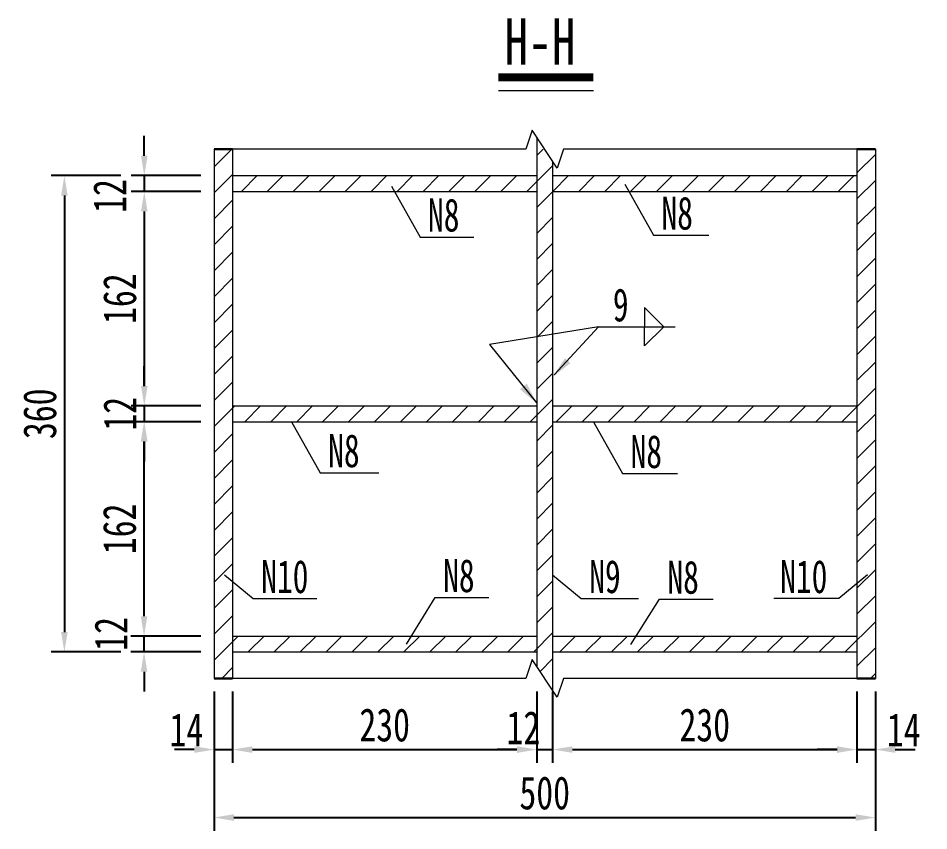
# Model space of a CAD drawing. Extents: x 98573 to 114325, y 0 to 100142.
# Drawn here: x 109590 to 110279, y 69990 to 70604 of the extents above; entities that cross this region are included whole.
import ezdxf

# ---------------------------------------------------------------- set-up
doc = ezdxf.new("R2010")
doc.units = 0
doc.header["$MEASUREMENT"] = 0
doc.layers.get('0').update_dxf_attribs({"lineweight": 13})
doc.layers.get('Defpoints').update_dxf_attribs({"color": 9, "lineweight": 5})
for name, color, linetype, lineweight in [('dim', 4, 'Continuous', 13), ('护栏', 3, 'Continuous', 30), ('文字', 7, 'Continuous', 5), ('文字说明', 7, 'Continuous', 5), ('标注', 4, 'Continuous', 13), ('细线', 4, 'Continuous', 13)]:
    doc.layers.add(name, color=color, linetype=linetype, lineweight=lineweight)
doc.styles.add('EC', font='仿宋_GB2312.ttf', dxfattribs={"width": 0.75})
doc.styles.get("Standard").update_dxf_attribs({"font": '仿宋_GB2312.ttf', "width": 0.75})
doc.dimstyles.new('0.1', dxfattribs={"dimscale": 0, "dimtxt": 2.5, "dimasz": 1.5, "dimexe": 1, "dimexo": 1, "dimgap": 0.4, "dimtad": 1, "dimdec": 1, "dimdsep": 46, "dimtxsty": 'Standard', "dimcen": 0.2, "dimclrd": 256, "dimclre": 256, "dimclrt": 256, "dimadec": 3, "dimazin": 2, "dimtfac": 1, "dimtdec": 1, "dimtmove": 2, "dimatfit": 3, "dimfxl": 4, "dimfxlon": 1, "dimtolj": 1, "dimtzin": 0, "dimlwd": -1, "dimlwe": -1, "dimarcsym": 0})
doc.dimstyles.new('大样比例5', dxfattribs={"dimscale": 0, "dimtxt": 2.5, "dimasz": 1.5, "dimexe": 1, "dimexo": 1, "dimgap": 0.6, "dimtad": 1, "dimdec": 0, "dimrnd": 0.1, "dimzin": 9, "dimdsep": 46, "dimtxsty": 'EC', "dimcen": 0, "dimclrd": 4, "dimclre": 4, "dimclrt": 7, "dimadec": 1, "dimazin": 0, "dimtfac": 0.04, "dimtdec": 0, "dimtix": 1, "dimtmove": 2, "dimatfit": 3, "dimfxl": 4, "dimfxlon": 1, "dimtolj": 1, "dimtzin": 9, "dimarcsym": 0})

# ---------------------------------------------------------------- blocks, each defined once
blk = doc.blocks.new('*D905')
at = {"layer": 'Defpoints', "color": 0, "transparency": 16777216}
for p in [(109738.2, 70105.2), (110238.2, 70105.2), (110238.2, 70000.01)]:
    blk.add_point(p, dxfattribs=at)
at = {"layer": 'dim', "color": 4, "lineweight": -2, "transparency": 16777216}
for p, q in [((109738.2, 70095.2), (109738.2, 69990.01)), ((110238.2, 70095.2), (110238.2, 69990.01)), ((109753.2, 70000.01), (110223.2, 70000.01))]:
    blk.add_line(p, q, dxfattribs=at)
at = {"layer": 'dim', "color": 4, "transparency": 16777216}
for points in [[(109753.2, 70002.51), (109753.2, 69997.51), (109738.2, 70000.01)], [(110223.2, 70002.51), (110223.2, 69997.51), (110238.2, 70000.01)]]:
    blk.add_solid(points, dxfattribs=at)
at = {"layer": 'dim', "color": 7, "transparency": 16777216, "insert": (109988.2, 70018.51), "char_height": 25, "attachment_point": 5}
blk.add_mtext('\\A1;500', dxfattribs=at)
blk = doc.blocks.new('*D906')
at = {"layer": 'Defpoints', "color": 0, "transparency": 16777216}
for p in [(109685.29, 70299.2), (109738.2, 70299.2), (109738.2, 70137.2)]:
    blk.add_point(p, dxfattribs=at)
at = {"layer": 'dim', "color": 4, "lineweight": -2, "transparency": 16777216}
for p, q in [((109728.2, 70299.2), (109675.29, 70299.2)), ((109685.29, 70152.2), (109685.29, 70284.2)), ((109728.2, 70137.2), (109675.29, 70137.2))]:
    blk.add_line(p, q, dxfattribs=at)
at = {"layer": 'dim', "color": 4, "transparency": 16777216}
for points in [[(109682.79, 70284.2), (109687.79, 70284.2), (109685.29, 70299.2)], [(109682.79, 70152.2), (109687.79, 70152.2), (109685.29, 70137.2)]]:
    blk.add_solid(points, dxfattribs=at)
at = {"layer": 'dim', "color": 7, "transparency": 16777216, "insert": (109666.79, 70218.2), "char_height": 25, "attachment_point": 5, "rotation": 90}
blk.add_mtext('\\A1;162', dxfattribs=at)
blk = doc.blocks.new('*D907')
at = {"layer": 'Defpoints', "color": 0, "transparency": 16777216}
for p in [(109738.2, 70473.2), (109685.45, 70311.2), (109738.2, 70311.2)]:
    blk.add_point(p, dxfattribs=at)
at = {"layer": 'dim', "color": 4, "lineweight": -2, "transparency": 16777216}
for p, q in [((109728.2, 70473.2), (109675.45, 70473.2)), ((109685.45, 70458.2), (109685.45, 70326.2)), ((109728.2, 70311.2), (109675.45, 70311.2))]:
    blk.add_line(p, q, dxfattribs=at)
at = {"layer": 'dim', "color": 4, "transparency": 16777216}
for points in [[(109682.95, 70458.2), (109687.95, 70458.2), (109685.45, 70473.2)], [(109682.95, 70326.2), (109687.95, 70326.2), (109685.45, 70311.2)]]:
    blk.add_solid(points, dxfattribs=at)
at = {"layer": 'dim', "color": 7, "transparency": 16777216, "insert": (109666.95, 70392.2), "char_height": 25, "attachment_point": 5, "rotation": 90}
blk.add_mtext('\\A1;162', dxfattribs=at)
blk = doc.blocks.new('*D908')
at = {"layer": 'Defpoints', "color": 0, "transparency": 16777216}
for p in [(109738.2, 70105.2), (109752.2, 70105.2), (109752.2, 70051.39)]:
    blk.add_point(p, dxfattribs=at)
at = {"layer": 'dim', "color": 4, "lineweight": -2, "transparency": 16777216}
for p, q in [((109738.2, 70095.2), (109738.2, 70041.39)), ((109752.2, 70095.2), (109752.2, 70041.39)), ((109723.2, 70051.39), (109708.2, 70051.39)), ((109738.2, 70051.39), (109752.2, 70051.39)), ((109767.2, 70051.39), (109782.2, 70051.39))]:
    blk.add_line(p, q, dxfattribs=at)
at = {"layer": 'dim', "color": 4, "transparency": 16777216}
for points in [[(109723.2, 70053.89), (109723.2, 70048.89), (109738.2, 70051.39)], [(109767.2, 70053.89), (109767.2, 70048.89), (109752.2, 70051.39)]]:
    blk.add_solid(points, dxfattribs=at)
at = {"layer": 'dim', "color": 7, "transparency": 16777216, "insert": (109717.29, 70066.39), "char_height": 25, "attachment_point": 5}
blk.add_mtext('\\A1;14', dxfattribs=at)
blk = doc.blocks.new('*D909')
at = {"layer": 'Defpoints', "color": 0, "transparency": 16777216}
for p in [(109738.2, 70311.2), (109685.45, 70299.2), (109738.2, 70299.2)]:
    blk.add_point(p, dxfattribs=at)
at = {"layer": 'dim', "color": 4, "lineweight": -2, "transparency": 16777216}
for p, q in [((109685.45, 70326.2), (109685.45, 70341.2)), ((109728.2, 70311.2), (109675.45, 70311.2)), ((109685.45, 70311.2), (109685.45, 70299.2)), ((109728.2, 70299.2), (109675.45, 70299.2)), ((109685.45, 70284.2), (109685.45, 70269.2))]:
    blk.add_line(p, q, dxfattribs=at)
at = {"layer": 'dim', "color": 4, "transparency": 16777216}
for points in [[(109682.95, 70326.2), (109687.95, 70326.2), (109685.45, 70311.2)], [(109682.95, 70284.2), (109687.95, 70284.2), (109685.45, 70299.2)]]:
    blk.add_solid(points, dxfattribs=at)
at = {"layer": 'dim', "color": 7, "transparency": 16777216, "insert": (109666.95, 70305.2), "char_height": 25, "attachment_point": 5, "rotation": 90}
blk.add_mtext('\\A1;12', dxfattribs=at)
blk = doc.blocks.new('*D910')
at = {"layer": 'Defpoints', "color": 0, "transparency": 16777216}
for p in [(109685.29, 70137.2), (109738.2, 70137.2), (109738.2, 70125.2)]:
    blk.add_point(p, dxfattribs=at)
at = {"layer": 'dim', "color": 4, "lineweight": -2, "transparency": 16777216}
for p, q in [((109685.29, 70152.2), (109685.29, 70167.2)), ((109728.2, 70137.2), (109675.29, 70137.2)), ((109685.29, 70125.2), (109685.29, 70137.2)), ((109728.2, 70125.2), (109675.29, 70125.2)), ((109685.29, 70110.2), (109685.29, 70095.2))]:
    blk.add_line(p, q, dxfattribs=at)
at = {"layer": 'dim', "color": 4, "transparency": 16777216}
for points in [[(109682.79, 70152.2), (109687.79, 70152.2), (109685.29, 70137.2)], [(109682.79, 70110.2), (109687.79, 70110.2), (109685.29, 70125.2)]]:
    blk.add_solid(points, dxfattribs=at)
at = {"layer": 'dim', "color": 7, "transparency": 16777216, "insert": (109660.23, 70138.82), "char_height": 25, "attachment_point": 5, "rotation": 90}
blk.add_mtext('\\A1;12', dxfattribs=at)
blk = doc.blocks.new('*D911')
at = {"layer": 'Defpoints', "color": 0, "transparency": 16777216}
for p in [(109738.2, 70485.2), (109685.45, 70473.2), (109738.2, 70473.2)]:
    blk.add_point(p, dxfattribs=at)
at = {"layer": 'dim', "color": 4, "lineweight": -2, "transparency": 16777216}
for p, q in [((109685.45, 70500.2), (109685.45, 70515.2)), ((109728.2, 70485.2), (109675.45, 70485.2)), ((109685.45, 70485.2), (109685.45, 70473.2)), ((109728.2, 70473.2), (109675.45, 70473.2)), ((109685.45, 70458.2), (109685.45, 70443.2))]:
    blk.add_line(p, q, dxfattribs=at)
at = {"layer": 'dim', "color": 4, "transparency": 16777216}
for points in [[(109682.95, 70500.2), (109687.95, 70500.2), (109685.45, 70485.2)], [(109682.95, 70458.2), (109687.95, 70458.2), (109685.45, 70473.2)]]:
    blk.add_solid(points, dxfattribs=at)
at = {"layer": 'dim', "color": 7, "transparency": 16777216, "insert": (109659.31, 70469.8), "char_height": 25, "attachment_point": 5, "rotation": 90}
blk.add_mtext('\\A1;12', dxfattribs=at)
blk = doc.blocks.new('*D912')
at = {"layer": 'Defpoints', "color": 0, "transparency": 16777216}
for p in [(110224.2, 70105.2), (110238.2, 70105.2), (110238.2, 70051.39)]:
    blk.add_point(p, dxfattribs=at)
at = {"layer": 'dim', "color": 4, "lineweight": -2, "transparency": 16777216}
for p, q in [((110224.2, 70095.2), (110224.2, 70041.39)), ((110238.2, 70095.2), (110238.2, 70041.39)), ((110209.2, 70051.39), (110194.2, 70051.39)), ((110224.2, 70051.39), (110238.2, 70051.39)), ((110253.2, 70051.39), (110268.2, 70051.39))]:
    blk.add_line(p, q, dxfattribs=at)
at = {"layer": 'dim', "color": 4, "transparency": 16777216}
for points in [[(110209.2, 70053.89), (110209.2, 70048.89), (110224.2, 70051.39)], [(110253.2, 70053.89), (110253.2, 70048.89), (110238.2, 70051.39)]]:
    blk.add_solid(points, dxfattribs=at)
at = {"layer": 'dim', "color": 7, "transparency": 16777216, "insert": (110259.65, 70066.39), "char_height": 25, "attachment_point": 5}
blk.add_mtext('\\A1;14', dxfattribs=at)
blk = doc.blocks.new('*D913')
at = {"layer": 'Defpoints', "color": 0, "transparency": 16777216}
for p in [(109752.2, 70105.2), (109982.2, 70105.2), (109982.2, 70051.39)]:
    blk.add_point(p, dxfattribs=at)
at = {"layer": 'dim', "color": 4, "lineweight": -2, "transparency": 16777216}
for p, q in [((109752.2, 70095.2), (109752.2, 70041.39)), ((109982.2, 70095.2), (109982.2, 70041.39)), ((109767.2, 70051.39), (109967.2, 70051.39))]:
    blk.add_line(p, q, dxfattribs=at)
at = {"layer": 'dim', "color": 4, "transparency": 16777216}
for points in [[(109767.2, 70053.89), (109767.2, 70048.89), (109752.2, 70051.39)], [(109967.2, 70053.89), (109967.2, 70048.89), (109982.2, 70051.39)]]:
    blk.add_solid(points, dxfattribs=at)
at = {"layer": 'dim', "color": 7, "transparency": 16777216, "insert": (109867.2, 70069.89), "char_height": 25, "attachment_point": 5}
blk.add_mtext('\\A1;230', dxfattribs=at)
blk = doc.blocks.new('*D914')
at = {"layer": 'Defpoints', "color": 0, "transparency": 16777216}
for p in [(109982.2, 70105.2), (109994.2, 70105.2), (109994.2, 70051.39)]:
    blk.add_point(p, dxfattribs=at)
at = {"layer": 'dim', "color": 4, "lineweight": -2, "transparency": 16777216}
for p, q in [((109982.2, 70095.2), (109982.2, 70041.39)), ((109994.2, 70095.2), (109994.2, 70041.39)), ((109967.2, 70051.39), (109952.2, 70051.39)), ((109982.2, 70051.39), (109994.2, 70051.39)), ((110009.2, 70051.39), (110024.2, 70051.39))]:
    blk.add_line(p, q, dxfattribs=at)
at = {"layer": 'dim', "color": 4, "transparency": 16777216}
for points in [[(109967.2, 70053.89), (109967.2, 70048.89), (109982.2, 70051.39)], [(110009.2, 70053.89), (110009.2, 70048.89), (109994.2, 70051.39)]]:
    blk.add_solid(points, dxfattribs=at)
at = {"layer": 'dim', "color": 7, "transparency": 16777216, "insert": (109972.06, 70067.94), "char_height": 25, "attachment_point": 5}
blk.add_mtext('\\A1;12', dxfattribs=at)
blk = doc.blocks.new('*D915')
at = {"layer": 'Defpoints', "color": 0, "transparency": 16777216}
for p in [(109994.2, 70105.2), (110224.2, 70105.2), (110224.2, 70051.39)]:
    blk.add_point(p, dxfattribs=at)
at = {"layer": 'dim', "color": 4, "lineweight": -2, "transparency": 16777216}
for p, q in [((109994.2, 70095.2), (109994.2, 70041.39)), ((110224.2, 70095.2), (110224.2, 70041.39)), ((110009.2, 70051.39), (110209.2, 70051.39))]:
    blk.add_line(p, q, dxfattribs=at)
at = {"layer": 'dim', "color": 4, "transparency": 16777216}
for points in [[(110009.2, 70053.89), (110009.2, 70048.89), (109994.2, 70051.39)], [(110209.2, 70053.89), (110209.2, 70048.89), (110224.2, 70051.39)]]:
    blk.add_solid(points, dxfattribs=at)
at = {"layer": 'dim', "color": 7, "transparency": 16777216, "insert": (110109.2, 70069.89), "char_height": 25, "attachment_point": 5}
blk.add_mtext('\\A1;230', dxfattribs=at)
blk = doc.blocks.new('*D916')
at = {"layer": 'Defpoints', "color": 0, "transparency": 16777216}
for p in [(109677.78, 70485.2), (109625.04, 70125.2), (109677.64, 70125.2)]:
    blk.add_point(p, dxfattribs=at)
at = {"layer": 'dim', "color": 4, "lineweight": -2, "transparency": 16777216}
for p, q in [((109667.78, 70485.2), (109615.04, 70485.2)), ((109625.04, 70470.2), (109625.04, 70140.2)), ((109667.64, 70125.2), (109615.04, 70125.2))]:
    blk.add_line(p, q, dxfattribs=at)
at = {"layer": 'dim', "color": 4, "transparency": 16777216}
for points in [[(109622.54, 70470.2), (109627.54, 70470.2), (109625.04, 70485.2)], [(109622.54, 70140.2), (109627.54, 70140.2), (109625.04, 70125.2)]]:
    blk.add_solid(points, dxfattribs=at)
at = {"layer": 'dim', "color": 7, "transparency": 16777216, "insert": (109606.54, 70305.2), "char_height": 25, "attachment_point": 5, "rotation": 90}
blk.add_mtext('\\A1;360', dxfattribs=at)

msp = doc.modelspace()

# ---------------------------------------------------------------- hatches: boundary and pattern name
at = {"layer": '细线', "ltscale": 11111}
h = msp.add_hatch(dxfattribs=at)
h.set_pattern_fill('ANSI31', color=256, scale=111, style=0)
h.set_pattern_definition([(45, (19576.673, 48792.177), (-9.8111066, 9.8111066), [])])
h.paths.add_polyline_path([(109752.1956, 70505.19609), (109738.1956, 70505.19609), (109738.1956, 70105.19609), (109752.1956, 70105.19609)])
h.paths.add_polyline_path([(109982.1956, 70299.19609), (109982.1956, 70311.19609), (109752.1956, 70311.19609), (109752.1956, 70299.19609)])
h.paths.add_polyline_path([(109994.1956, 70311.19609), (109994.1956, 70299.19609), (110224.1956, 70299.19609), (110224.1956, 70311.19609)])
h.paths.add_polyline_path([(109994.1956, 70505.19609), (109982.1956, 70505.19609), (109982.1956, 70363.39571), (109994.1956, 70365.34066)])
h.paths.add_polyline_path([(110238.1956, 70505.19609), (110224.1956, 70505.19609), (110224.1956, 70105.19609), (110238.1956, 70105.19609)])
h.paths.add_polyline_path([(110224.1956, 70125.19609), (110224.1956, 70137.19609), (109994.1956, 70137.19609), (109994.1956, 70125.19609)])
h.paths.add_polyline_path([(109982.1956, 70125.19609), (109982.1956, 70137.19609), (109752.1956, 70137.19609), (109752.1956, 70125.19609)])
h.paths.add_polyline_path([(109982.1956, 70473.19609), (109982.1956, 70485.19609), (109752.1956, 70485.19609), (109752.1956, 70473.19609)])
h.paths.add_polyline_path([(110224.1956, 70473.19609), (110224.1956, 70485.19609), (109994.1956, 70485.19609), (109994.1956, 70473.19609)])
h.paths.add_polyline_path([(109982.1956, 70114.19628), (109988.1956, 70105.19609), (109994.1956, 70105.19609), (109994.1956, 70365.34066), (109982.1956, 70363.39571)])

# ---------------------------------------------------------------- linework, layer by layer
msp.add_line((109953.22509, 70549.54114), (110025.05578, 70549.54114))
at = {"color": 1}
for p, q in [((109982.1956, 70514.19628), (109982.1956, 70114.19628)), ((109738.1956, 70505.19609), (109738.1956, 70105.19609)), ((109752.1956, 70505.19609), (109752.1956, 70105.19609)), ((110224.1956, 70505.19609), (110224.1956, 70105.19609)), ((110238.1956, 70505.19609), (110238.1956, 70105.19609)), ((109994.1956, 70496.19589), (109994.1956, 70096.19589)), ((109752.1956, 70485.19609), (109982.1956, 70485.19609)), ((109994.1956, 70485.19609), (110224.1956, 70485.19609)), ((109752.1956, 70473.19609), (109982.1956, 70473.19609)), ((109994.1956, 70473.19609), (110224.1956, 70473.19609)), ((109752.1956, 70311.19609), (109982.1956, 70311.19609)), ((109994.1956, 70311.19609), (110224.1956, 70311.19609)), ((109752.1956, 70299.19609), (109982.1956, 70299.19609)), ((109994.1956, 70299.19609), (110224.1956, 70299.19609)), ((109752.1956, 70137.19609), (109982.1956, 70137.19609)), ((109994.1956, 70137.19609), (110224.1956, 70137.19609)), ((109752.1956, 70125.19609), (109982.1956, 70125.19609)), ((109994.1956, 70125.19609), (110224.1956, 70125.19609))]:
    msp.add_line(p, q, dxfattribs=at)
at = {"color": 6, "const_width": 6}
msp.add_lwpolyline([(109953.22509, 70559.54114), (110025.05578, 70559.54114)], dxfattribs=at)
at = {"layer": '护栏'}
for p, q in [((109738.1956, 70505.19609), (109752.1956, 70505.19609)), ((110224.1956, 70505.19609), (110238.1956, 70505.19609)), ((109738.1956, 70105.19609), (109752.1956, 70105.19609)), ((110224.1956, 70105.19609), (110238.1956, 70105.19609))]:
    msp.add_line(p, q, dxfattribs=at)
at = {"layer": '标注'}
for p, q in [((110063.74377, 70385.43041), (110063.74377, 70370.9565)), ((110063.74377, 70385.43041), (110078.21768, 70370.9565)), ((110063.74377, 70356.48259), (110063.74377, 70370.9565)), ((110063.74377, 70356.48259), (110078.21768, 70370.9565))]:
    msp.add_line(p, q, dxfattribs=at)
at = {"layer": '标注', "ltscale": 100}
for p, q in [((110028.84434, 70370.9565), (109946.37387, 70357.58976)), ((109946.37387, 70357.58976), (109982.1956, 70313.19609))]:
    msp.add_line(p, q, dxfattribs=at)
at = {"layer": '标注', "ltscale": 100, "extrusion": (0, 0, -1)}
msp.add_lwpolyline([(-109995.37127, 70334.75924), (-110028.84434, 70370.9565), (-110086.74691, 70370.9565)], dxfattribs=at)
for points in [[(-110003.47673, 70347.23103), (-109994.1956, 70332.95025), (-110007.60665, 70343.44899)], [(-109969.46455, 70323.82984), (-109982.1956, 70313.19609), (-109974.62048, 70328.02662)]]:
    msp.add_solid(points, dxfattribs=at)
at = {"layer": '细线', "ltscale": 100}
for p, q in [((109883.76841, 70131.02248), (109905.37912, 70166.23367)), ((109905.37912, 70166.23367), (109946.01075, 70166.23367)), ((110053.32948, 70130.77564), (110074.94019, 70165.05269)), ((110074.94019, 70165.05269), (110115.57182, 70165.05269))]:
    msp.add_line(p, q, dxfattribs=at)
at = {"layer": '细线'}
for points in [[(110238.1956, 70505.19608), (110002.48132, 70505.19608), (109997.7194, 70490.91007), (109978.67179, 70519.4821), (109973.90989, 70505.19608), (109738.1956, 70505.19608)], [(110238.1956, 70105.19608), (110002.48132, 70105.19608), (109997.7194, 70090.91007), (109978.67179, 70119.4821), (109973.90989, 70105.19608), (109738.1956, 70105.19608)]]:
    msp.add_lwpolyline(points, dxfattribs=at)

# ---------------------------------------------------------------- texts
at = {"layer": '文字', "width": 0.7}
for s, p in [('N8', (109899.96952, 70442.96869)), ('N8', (110076.48288, 70444.42949)), ('N8', (109824.49114, 70264.80955)), ('N8', (110053.09771, 70264.20388)), ('N10', (109773.85043, 70169.70404)), ('N8', (109911.42325, 70170.39033)), ('N9', (110021.85043, 70169.70404)), ('N8', (110080.98432, 70169.20936)), ('N10', (110166.2178, 70169.70404))]:
    msp.add_text(s, height=25, dxfattribs=at).set_placement(p)
at = {"layer": '文字说明', "width": 0.75}
msp.add_text('H-H', height=35, dxfattribs=at).set_placement((109957.90006, 70569.20848))
at = {"layer": '标注', "ltscale": 100, "width": 0.7}
msp.add_text('9', height=25, dxfattribs=at).set_placement((110039.719, 70375.03817))

# ---------------------------------------------------------------- dimensions: what is measured, and where the dimension line sits
at = {"layer": 'dim'}
for base, p1, p2, angle, picture, middle, dimtype in [((109685.45412, 70473.19609), (109738.1956, 70485.19609), (109738.1956, 70473.19609), 90, '*D911', (109659.31223, 70469.80255), 160), ((109685.29196, 70137.19609), (109738.1956, 70125.19609), (109738.1956, 70137.19609), 90, '*D910', (109660.22766, 70138.81945), 160), ((109752.1956, 70051.39158), (109738.1956, 70105.19609), (109752.1956, 70105.19609), 0, '*D908', (109717.29279, 70066.39158), 161), ((110238.1956, 70051.39158), (110224.1956, 70105.19609), (110238.1956, 70105.19609), 0, '*D912', (110259.65184, 70066.39158), 161)]:
    dim = msp.add_linear_dim(base=base, p1=p1, p2=p2, angle=angle, dimstyle='大样比例5', override={"dimscale": 10, "dimtxsty": 'Standard', "dimfxl": 100}, dxfattribs=at)
    dim.commit()
    dim.dimension.update_dxf_attribs({"geometry": picture, "text_midpoint": middle, "dimtype": dimtype})
for base, p1, p2, picture, middle in [((109625.0379, 70125.19609), (109677.77937, 70485.19609), (109677.63908, 70125.19609), '*D916', (109606.5379, 70305.19609)), ((109685.45412, 70311.19609), (109738.1956, 70473.19609), (109738.1956, 70311.19609), '*D907', (109666.95412, 70392.19609)), ((109685.29196, 70299.19609), (109738.1956, 70137.19609), (109738.1956, 70299.19609), '*D906', (109666.79196, 70218.19609))]:
    dim = msp.add_linear_dim(base=base, p1=p1, p2=p2, angle=90, dimstyle='大样比例5', override={"dimscale": 10, "dimtxsty": 'Standard', "dimfxl": 100}, dxfattribs=at)
    dim.commit()
    dim.dimension.update_dxf_attribs({"geometry": picture, "text_midpoint": middle})
dim = msp.add_aligned_dim(p1=(109738.1956, 70311.19609), p2=(109738.1956, 70299.19609), distance=-52.74147, text='12', dimstyle='大样比例5', override={"dimscale": 10, "dimtxsty": 'Standard', "dimfxl": 100}, dxfattribs=at)
dim.commit()
dim.dimension.update_dxf_attribs({"geometry": '*D909', "text_midpoint": (109666.95412, 70305.19609)})
dim = msp.add_aligned_dim(p1=(109738.1956, 70105.19609), p2=(110238.1956, 70105.19609), distance=-105.18894, dimstyle='大样比例5', override={"dimscale": 10, "dimtxsty": 'Standard', "dimfxl": 100}, dxfattribs=at)
dim.commit()
dim.dimension.update_dxf_attribs({"geometry": '*D905', "text_midpoint": (109988.1956, 70018.50715)})
for base, p1, p2, picture, middle in [((109982.1956, 70051.39158), (109752.1956, 70105.19609), (109982.1956, 70105.19609), '*D913', (109867.1956, 70069.89158)), ((110224.1956, 70051.39158), (109994.1956, 70105.19609), (110224.1956, 70105.19609), '*D915', (110109.1956, 70069.89158))]:
    dim = msp.add_linear_dim(base=base, p1=p1, p2=p2, dimstyle='大样比例5', override={"dimscale": 10, "dimtxsty": 'Standard', "dimfxl": 100}, dxfattribs=at)
    dim.commit()
    dim.dimension.update_dxf_attribs({"geometry": picture, "text_midpoint": middle})
dim = msp.add_linear_dim(base=(109994.1956, 70051.39158), p1=(109982.1956, 70105.19609), p2=(109994.1956, 70105.19609), dimstyle='大样比例5', override={"dimscale": 10, "dimtxsty": 'Standard', "dimfxl": 100}, dxfattribs=at)
dim.commit()
dim.dimension.update_dxf_attribs({"geometry": '*D914', "text_midpoint": (109972.05521, 70067.93879), "dimtype": 160})

# ---------------------------------------------------------------- leaders
at = {"layer": '细线', "ltscale": 100, "has_arrowhead": 0}
for points in [[(109872.31469, 70477.35522), (109893.9254, 70438.81202), (109934.55702, 70438.81202)], [(110048.82805, 70478.81602), (110070.43876, 70440.27282), (110112.32734, 70440.27282)], [(109796.83631, 70299.19609), (109818.44702, 70260.65289), (109862.67477, 70260.65289)], [(110025.44288, 70298.59042), (110047.05358, 70260.04722), (110088.55418, 70260.04722)], [(109746.1956, 70183.44372), (109767.8063, 70165.54738), (109815.95245, 70165.54738)], [(109994.1956, 70183.44372), (110015.8063, 70165.54738), (110059.14693, 70165.54738)], [(110232.28479, 70183.44372), (110210.67409, 70165.54738), (110161.3449, 70165.54738)]]:
    msp.add_leader(points, dimstyle='0.1', override={"dimscale": 10, "dimtxsty": 'Standard', "dimclrd": 4}, dxfattribs=at)

doc.saveas('drawing.dxf')
